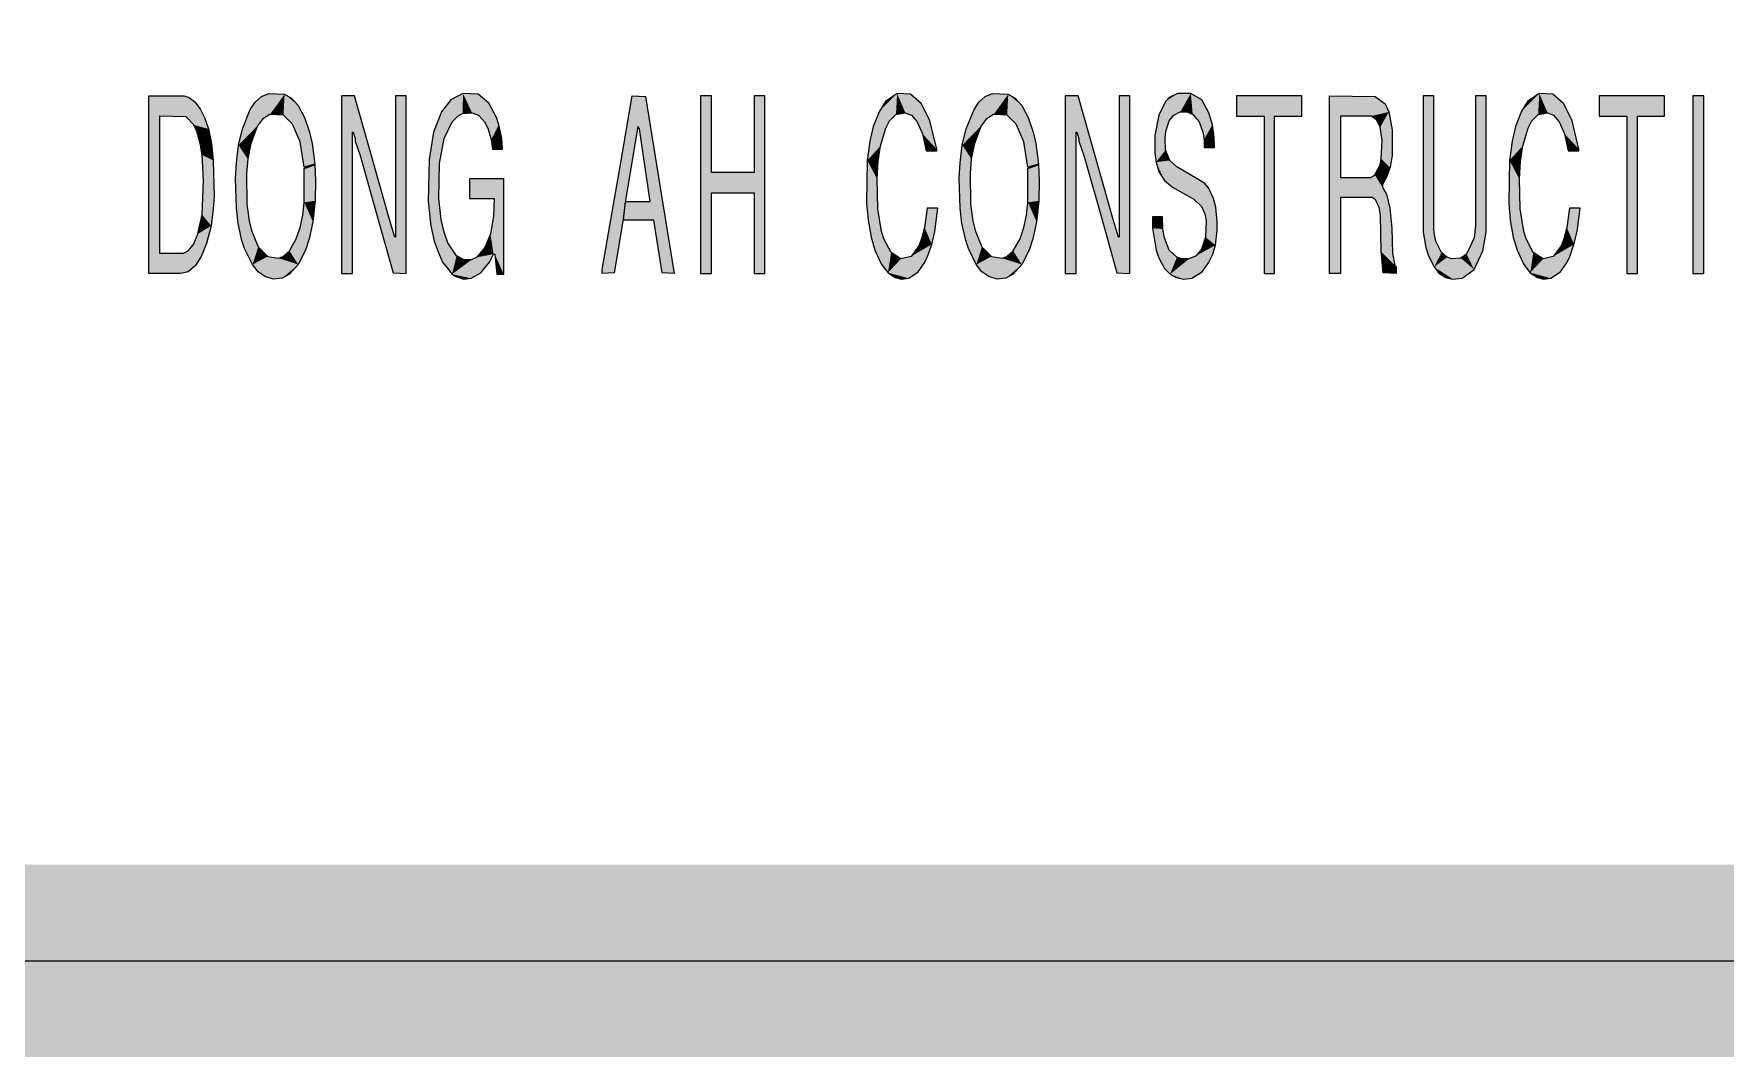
# Model space of a CAD drawing. Extents: x -109 to 1179, y -20 to 602.
# Drawn here: x 281.08 to 316.26, y 16 to 37.28 of the extents above; entities that cross this region are included whole.
import ezdxf

# ---------------------------------------------------------------- set-up
doc = ezdxf.new("R2010")
doc.units = 0
doc.header["$LTSCALE"] = 500
doc.header["$MEASUREMENT"] = 0
doc.layers.get('0').update_dxf_attribs({"linetype": 'CONTINUOUS'})
for name, color, linetype in [('HATCH1', 253, 'CONTINUOUS'), ('T-LINE3', 2, 'CONTINUOUS'), ('T-TEMP1', 1, 'CONTINUOUS')]:
    doc.layers.add(name, color=color, linetype=linetype)

# ---------------------------------------------------------------- blocks, each defined once
blk = doc.blocks.new('AA')
for points in [[(49.7, -593.2), (33.8, -592.2), (29.1, -574.4), (24.3, -564.1), (13.7, -552.8), (-24, -551.6), (-24, -745), (10, -745), (16.3, -741.5), (23.8, -732.5), (30.2, -717.7), (36, -690.4), (38.1, -642.6), (36, -606.2), (33.9, -592.8), (49.9, -594.1), (51.9, -614.2), (53, -665.4), (51.9, -682.4), (48.8, -706.3), (42.4, -731.3), (34.9, -749.5), (27, -762), (16.3, -771.1), (6.2, -773.4), (-38.9, -773.4), (-38.9, -523.2), (11, -523.2), (17.9, -525.5), (26.4, -532.3), (33.9, -542.5), (39.7, -553.9), (45, -569.8), (49.7, -593.2)], [(194.8, -619.3), (179.9, -623.7), (174.2, -588), (163.5, -563), (150.8, -550.5), (131.7, -549.4), (121, -556.2), (114.1, -565.3), (104.6, -590.3), (100.3, -611.9), (98.7, -632.4), (99.2, -675.6), (102.4, -699.5), (105.6, -713.1), (115.2, -735.9), (128.5, -749.5), (143.9, -751.8), (150.3, -749.5), (159.3, -741.5), (168.8, -724.5), (174.2, -708.6), (177.9, -691.5), (180, -673.3), (180, -625.4), (194.9, -620.3), (196, -642.6), (195.4, -671), (192.2, -700.6), (186.9, -724.5), (181.6, -740.4), (171.5, -760.9), (159.3, -774.5), (148.7, -780.2), (136.4, -781.4), (124.7, -777.9), (115.2, -771.1), (107.2, -760.9), (96, -738.1), (92.3, -726.8), (87, -702.9), (84.4, -681.3), (83.3, -639.2), (84.4, -617.6), (87.5, -592.6), (92.9, -569.8), (104, -542.5), (110.9, -532.3), (120, -524.3), (130.1, -519.8), (152.4, -520.9), (161.9, -526.6), (171.5, -536.8), (180.5, -553.9), (187.4, -574.4), (191.2, -590.3), (194.8, -619.3)], [(232.6, -523.2), (232.6, -773.4), (248, -773.4), (248, -574.4), (249.1, -574.4), (251.7, -583.5), (251.7, -586.9), (258.7, -607.4), (282, -689.2), (305.4, -772.3), (323.5, -773.4), (323.5, -523.2), (308.6, -523.2), (308.6, -722.2), (307.5, -722.2), (300.1, -697.2), (275.7, -610.8), (250.7, -523.2), (232.6, -523.2)], [(403.7, -519.8), (386.7, -528.9), (373.4, -545.9), (362.3, -574.4), (355.9, -613), (354.8, -672.2), (358.6, -706.3), (363.3, -727.9), (367.6, -740.4), (375, -757.5), (381.4, -765.4), (388.3, -774.5), (393.6, -777.9), (404.8, -781.4), (415.4, -780.2), (428.7, -772.3), (440.9, -757.5), (446.8, -746.1), (448.4, -746.1), (451.6, -774.5), (461.1, -774.5), (461.1, -640.3), (412.8, -640.3), (412.8, -667.6), (447.8, -667.6), (446.8, -692.6), (442.5, -717.7), (434.5, -737), (423.4, -750.6), (415.9, -754.1), (405.3, -754.1), (394.7, -748.4), (382.5, -730.2), (377.2, -715.4), (372.9, -697.2), (369.7, -667.6), (370.8, -618.7), (377.2, -583.5), (388.3, -559.6), (396.3, -551.6), (403.2, -548.2), (416.5, -547.1), (425.5, -550.5), (434, -559.6), (438.8, -568.7), (443.6, -584.6), (445.2, -598.3), (459.5, -598.3), (458.5, -583.5), (454.2, -564.1), (451, -553.9), (439.9, -533.4), (425, -520.9), (403.7, -519.8)], [(629.9, -698.3), (632.9, -672.2), (667.3, -672.2), (652.4, -569.8), (650.3, -566.4), (632.6, -670.1), (628.8, -699.8), (616.8, -772.3), (599.8, -773.4), (599.8, -767.7), (608.8, -716.5), (625.8, -619.9), (642.3, -523.2), (660.9, -524.3), (681.1, -649.4), (701.3, -773.4), (684.3, -772.3), (672.6, -698.3), (629.9, -698.3)], [(738.5, -523.2), (738.5, -773.4), (753.9, -773.4), (753.9, -659.7), (814, -659.7), (814, -773.4), (828.8, -773.4), (828.8, -523.2), (814, -523.2), (814, -631.2), (753.9, -631.2), (753.9, -523.2), (738.5, -523.2)], [(1015.4, -519.8), (998.9, -531.2), (990.4, -544.8), (981.9, -566.4), (977.1, -586.9), (973.4, -614.2), (972.3, -674.5), (974.4, -698.3), (978.7, -722.2), (984, -740.4), (993.6, -760.9), (1002.6, -772.3), (1012.7, -779.1), (1021.7, -781.4), (1031.8, -780.2), (1045.1, -771.1), (1054.2, -758.6), (1058.4, -749.5), (1064.2, -732.5), (1068.5, -714.3), (1072.7, -681.3), (1057.9, -681.3), (1054.2, -708.6), (1049.9, -724.5), (1046.2, -734.7), (1035, -749.5), (1020.7, -752.9), (1006.9, -743.8), (996.8, -724.5), (993.6, -714.3), (988.3, -682.4), (987.2, -640.3), (988.8, -615.3), (992, -593.7), (999.4, -568.7), (1004.7, -558.5), (1013.8, -549.4), (1027, -547.1), (1035.6, -550.5), (1043.5, -559.6), (1051, -576.6), (1056.3, -600.5), (1071.2, -600.5), (1071.2, -598.3), (1061.6, -558.5), (1049.9, -534.6), (1034.5, -520.9), (1015.4, -519.8)], [(1214.6, -619.3), (1199.6, -623.7), (1193.9, -588), (1183.3, -563), (1170.5, -550.5), (1151.4, -549.4), (1140.8, -556.2), (1133.9, -565.3), (1124.3, -590.3), (1120, -611.9), (1118.4, -632.4), (1119, -675.6), (1122.2, -699.5), (1125.4, -713.1), (1134.9, -735.9), (1148.2, -749.5), (1163.6, -751.8), (1170, -749.5), (1179, -741.5), (1188.6, -724.5), (1193.9, -708.6), (1197.6, -691.5), (1199.8, -673.3), (1199.8, -625.4), (1214.7, -620.3), (1215.7, -642.6), (1215.2, -671), (1212, -700.6), (1206.7, -724.5), (1201.3, -740.4), (1191.2, -760.9), (1179, -774.5), (1168.4, -780.2), (1156.2, -781.4), (1144.5, -777.9), (1134.9, -771.1), (1127, -760.9), (1115.8, -738.1), (1112.1, -726.8), (1106.8, -702.9), (1104.1, -681.3), (1103, -639.2), (1104.1, -617.6), (1107.3, -592.6), (1112.6, -569.8), (1123.8, -542.5), (1130.7, -532.3), (1139.7, -524.3), (1149.8, -519.8), (1172.1, -520.9), (1181.7, -526.6), (1191.2, -536.8), (1200.3, -553.9), (1207.2, -574.4), (1210.9, -590.3), (1214.6, -619.3)], [(1252.4, -523.2), (1252.4, -773.4), (1267.8, -773.4), (1267.8, -574.4), (1268.8, -574.4), (1271.5, -583.5), (1271.5, -586.9), (1278.4, -607.4), (1301.8, -689.2), (1325.2, -772.3), (1343.2, -773.4), (1343.2, -523.2), (1328.3, -523.2), (1328.3, -722.2), (1327.3, -722.2), (1319.8, -697.2), (1295.4, -610.8), (1270.4, -523.2), (1252.4, -523.2)], [(1410.7, -519.8), (1399, -525.5), (1393.7, -531.2), (1384.1, -550.5), (1378.8, -578.9), (1378.8, -603.9), (1380.4, -616.5), (1384.1, -630.1), (1392.1, -642.6), (1403.3, -651.7), (1433.6, -668.8), (1444.2, -679), (1449, -689.2), (1451.1, -699.5), (1450, -722.2), (1444.2, -739.3), (1436.8, -748.4), (1426.7, -752.9), (1417.1, -752.9), (1409.7, -750.6), (1399, -740.4), (1392.1, -723.4), (1390, -710.8), (1389.5, -693.8), (1375.1, -693.8), (1375.1, -709.7), (1380.4, -740.4), (1383.6, -750.6), (1392.1, -766.6), (1400.1, -774.5), (1408.6, -779.1), (1419.2, -781.4), (1430.9, -780.2), (1445.3, -771.1), (1454.3, -758.6), (1460.1, -746.1), (1463.9, -733.6), (1466.5, -713.1), (1466.5, -700.6), (1464.4, -680.1), (1461.2, -667.6), (1454.3, -652.8), (1448.4, -646), (1409.7, -623.3), (1399.6, -614.2), (1393.7, -599.4), (1393.2, -583.5), (1394.2, -573.2), (1399, -558.5), (1405.4, -550.5), (1414.4, -545.9), (1424, -545.9), (1432, -549.4), (1441, -559.6), (1446.3, -574.4), (1447.9, -584.6), (1447.9, -596), (1462.8, -596), (1462.3, -581.2), (1459.6, -564.1), (1454.8, -547.1), (1444.7, -528.9), (1429.3, -519.8), (1410.7, -519.8)], [(1493.6, -523.2), (1493.6, -551.6), (1532.4, -551.6), (1532.4, -773.4), (1547.3, -773.4), (1547.3, -551.6), (1585.5, -551.6), (1585.5, -523.2), (1493.6, -523.2)], [(1710, -624.1), (1696.1, -619.7), (1697.7, -611.9), (1698.7, -585.7), (1696.1, -567.5), (1691.3, -557.3), (1683.9, -551.6), (1640.3, -551.6), (1640.3, -638.1), (1682.8, -638.1), (1688.6, -634.6), (1695.9, -620.2), (1709.8, -624.7), (1705.6, -636.9), (1699.3, -648.3), (1699.3, -651.7), (1705.1, -661.9), (1709.9, -681.3), (1712.5, -709.7), (1713.6, -745), (1716.8, -762), (1718.4, -764.3), (1718.4, -773.4), (1700.3, -772.3), (1697.7, -742.7), (1696.6, -691.5), (1694.5, -680.1), (1689.7, -669.9), (1684.9, -666.5), (1640.3, -666.5), (1640.3, -773.4), (1624.9, -773.4), (1624.9, -523.2), (1689.2, -524.3), (1703, -534.6), (1708.3, -545.9), (1713.1, -571), (1713.1, -607.4), (1710, -624.1)], [(1756.7, -523.2), (1756.7, -715.4), (1760.4, -737), (1764.1, -748.4), (1772.1, -764.3), (1778.4, -772.3), (1788.5, -779.1), (1798.6, -781.4), (1811.4, -780.2), (1828.4, -767.7), (1840.6, -741.5), (1845.4, -715.4), (1845.4, -523.2), (1830.5, -523.2), (1830.5, -706.3), (1828.4, -723.4), (1817.8, -746.1), (1809.8, -751.8), (1797, -752.9), (1790.1, -750.6), (1782.7, -743.8), (1774.7, -727.9), (1772.6, -718.8), (1771.5, -710.8), (1771.5, -523.2), (1756.7, -523.2)], [(1920.3, -519.8), (1903.8, -531.2), (1895.3, -544.8), (1886.8, -566.4), (1882.1, -586.9), (1878.3, -614.2), (1877.3, -674.5), (1879.4, -698.3), (1883.7, -722.2), (1889, -740.4), (1898.5, -760.9), (1907.6, -772.3), (1917.7, -779.1), (1926.7, -781.4), (1936.8, -780.2), (1950.1, -771.1), (1959.1, -758.6), (1963.4, -749.5), (1969.2, -732.5), (1973.5, -714.3), (1977.7, -681.3), (1962.8, -681.3), (1959.1, -708.6), (1954.9, -724.5), (1951.1, -734.7), (1940, -749.5), (1925.6, -752.9), (1911.8, -743.8), (1901.7, -724.5), (1898.5, -714.3), (1893.2, -682.4), (1892.2, -640.3), (1893.8, -615.3), (1896.9, -593.7), (1904.4, -568.7), (1909.7, -558.5), (1918.7, -549.4), (1932, -547.1), (1940.5, -550.5), (1948.5, -559.6), (1955.9, -576.6), (1961.2, -600.5), (1976.1, -600.5), (1976.1, -598.3), (1966.6, -558.5), (1954.9, -534.6), (1939.5, -520.9), (1920.3, -519.8)], [(2004.8, -523.2), (2004.8, -551.6), (2043.6, -551.6), (2043.6, -773.4), (2058.5, -773.4), (2058.5, -551.6), (2096.7, -551.6), (2096.7, -523.2), (2004.8, -523.2)], [(2136.6, -523.2), (2136.6, -773.4), (2152, -773.4), (2152, -523.2), (2136.6, -523.2)]]:
    blk.add_lwpolyline(points)
for points in [[(-38.9, -523.2), (45, -569.8), (13.7, -552.8)], [(-24, -745), (-38.9, -523.2), (-24, -551.6)], [(-38.9, -773.4), (-38.9, -523.2), (-24, -745)], [(39.7, -553.9), (45, -569.8), (-38.9, -523.2)], [(-24, -551.6), (-38.9, -523.2), (13.7, -552.8)], [(33.9, -542.5), (39.7, -553.9), (-38.9, -523.2)], [(26.4, -532.3), (33.9, -542.5), (-38.9, -523.2)], [(17.9, -525.5), (26.4, -532.3), (-38.9, -523.2)], [(11, -523.2), (17.9, -525.5), (-38.9, -523.2)], [(130.1, -519.8), (152.4, -520.9), (87.5, -592.6)], [(120, -524.3), (130.1, -519.8), (87.5, -592.6)], [(87.5, -592.6), (152.4, -520.9), (121, -556.2)], [(121, -556.2), (152.4, -520.9), (131.7, -549.4)], [(131.7, -549.4), (152.4, -520.9), (150.8, -550.5)], [(150.8, -550.5), (152.4, -520.9), (163.5, -563)], [(152.4, -520.9), (194.8, -619.3), (163.5, -563)], [(191.2, -590.3), (194.8, -619.3), (152.4, -520.9)], [(187.4, -574.4), (191.2, -590.3), (152.4, -520.9)], [(180.5, -553.9), (187.4, -574.4), (152.4, -520.9)], [(171.5, -536.8), (180.5, -553.9), (152.4, -520.9)], [(161.9, -526.6), (171.5, -536.8), (152.4, -520.9)], [(300.1, -697.2), (232.6, -523.2), (249.1, -574.4)], [(250.7, -523.2), (232.6, -523.2), (300.1, -697.2)], [(248, -574.4), (249.1, -574.4), (232.6, -523.2)], [(248, -773.4), (248, -574.4), (232.6, -523.2)], [(232.6, -773.4), (248, -773.4), (232.6, -523.2)], [(232.6, -523.2), (232.6, -773.4), (232.6, -523.2)], [(275.7, -610.8), (250.7, -523.2), (300.1, -697.2)], [(308.6, -523.2), (308.6, -722.2), (323.5, -773.4)], [(323.5, -523.2), (308.6, -523.2), (323.5, -773.4)], [(355.9, -613), (388.3, -559.6), (403.7, -519.8)], [(362.3, -574.4), (355.9, -613), (403.7, -519.8)], [(373.4, -545.9), (362.3, -574.4), (403.7, -519.8)], [(386.7, -528.9), (373.4, -545.9), (403.7, -519.8)], [(388.3, -559.6), (396.3, -551.6), (403.7, -519.8)], [(396.3, -551.6), (403.2, -548.2), (403.7, -519.8)], [(403.2, -548.2), (416.5, -547.1), (403.7, -519.8)], [(425.5, -550.5), (425, -520.9), (403.7, -519.8)], [(416.5, -547.1), (425.5, -550.5), (403.7, -519.8)], [(438.8, -568.7), (425, -520.9), (434, -559.6)], [(443.6, -584.6), (425, -520.9), (438.8, -568.7)], [(439.9, -533.4), (425, -520.9), (443.6, -584.6)], [(434, -559.6), (425, -520.9), (425.5, -550.5)], [(625.8, -619.9), (642.3, -523.2), (632.6, -670.1)], [(632.6, -670.1), (642.3, -523.2), (650.3, -566.4)], [(642.3, -523.2), (701.3, -773.4), (652.4, -569.8)], [(650.3, -566.4), (642.3, -523.2), (652.4, -569.8)], [(681.1, -649.4), (701.3, -773.4), (642.3, -523.2)], [(660.9, -524.3), (681.1, -649.4), (642.3, -523.2)], [(753.9, -631.2), (738.5, -523.2), (753.9, -659.7)], [(753.9, -523.2), (738.5, -523.2), (753.9, -631.2)], [(753.9, -773.4), (753.9, -659.7), (738.5, -523.2)], [(738.5, -773.4), (753.9, -773.4), (738.5, -523.2)], [(738.5, -523.2), (738.5, -773.4), (738.5, -523.2)], [(828.8, -523.2), (814, -631.2), (814, -659.7)], [(814, -523.2), (814, -631.2), (828.8, -523.2)], [(828.8, -773.4), (828.8, -523.2), (814, -659.7)], [(973.4, -614.2), (1004.7, -558.5), (1015.4, -519.8)], [(977.1, -586.9), (973.4, -614.2), (1015.4, -519.8)], [(981.9, -566.4), (977.1, -586.9), (1015.4, -519.8)], [(990.4, -544.8), (981.9, -566.4), (1015.4, -519.8)], [(998.9, -531.2), (990.4, -544.8), (1015.4, -519.8)], [(1015.4, -519.8), (998.9, -531.2), (1015.4, -519.8)], [(1004.7, -558.5), (1013.8, -549.4), (1015.4, -519.8)], [(1013.8, -549.4), (1027, -547.1), (1015.4, -519.8)], [(1027, -547.1), (1035.6, -550.5), (1015.4, -519.8)], [(1043.5, -559.6), (1015.4, -519.8), (1035.6, -550.5)], [(1034.5, -520.9), (1015.4, -519.8), (1043.5, -559.6)], [(1051, -576.6), (1034.5, -520.9), (1043.5, -559.6)], [(1049.9, -534.6), (1034.5, -520.9), (1051, -576.6)], [(1149.8, -519.8), (1172.1, -520.9), (1107.3, -592.6)], [(1139.7, -524.3), (1149.8, -519.8), (1107.3, -592.6)], [(1107.3, -592.6), (1172.1, -520.9), (1140.8, -556.2)], [(1140.8, -556.2), (1172.1, -520.9), (1151.4, -549.4)], [(1151.4, -549.4), (1172.1, -520.9), (1170.5, -550.5)], [(1170.5, -550.5), (1172.1, -520.9), (1183.3, -563)], [(1172.1, -520.9), (1214.6, -619.3), (1183.3, -563)], [(1210.9, -590.3), (1214.6, -619.3), (1172.1, -520.9)], [(1207.2, -574.4), (1210.9, -590.3), (1172.1, -520.9)], [(1200.3, -553.9), (1207.2, -574.4), (1172.1, -520.9)], [(1191.2, -536.8), (1200.3, -553.9), (1172.1, -520.9)], [(1181.7, -526.6), (1191.2, -536.8), (1172.1, -520.9)], [(1319.8, -697.2), (1252.4, -523.2), (1268.8, -574.4)], [(1270.4, -523.2), (1252.4, -523.2), (1319.8, -697.2)], [(1267.8, -574.4), (1268.8, -574.4), (1252.4, -523.2)], [(1267.8, -773.4), (1267.8, -574.4), (1252.4, -523.2)], [(1252.4, -773.4), (1267.8, -773.4), (1252.4, -523.2)], [(1252.4, -523.2), (1252.4, -773.4), (1252.4, -523.2)], [(1295.4, -610.8), (1270.4, -523.2), (1319.8, -697.2)], [(1328.3, -523.2), (1328.3, -722.2), (1343.2, -773.4)], [(1343.2, -523.2), (1328.3, -523.2), (1343.2, -773.4)], [(1378.8, -603.9), (1380.4, -616.5), (1410.7, -519.8)], [(1378.8, -578.9), (1378.8, -603.9), (1410.7, -519.8)], [(1384.1, -550.5), (1378.8, -578.9), (1410.7, -519.8)], [(1380.4, -616.5), (1394.2, -573.2), (1410.7, -519.8)], [(1393.7, -531.2), (1384.1, -550.5), (1410.7, -519.8)], [(1399, -525.5), (1393.7, -531.2), (1410.7, -519.8)], [(1394.2, -573.2), (1399, -558.5), (1410.7, -519.8)], [(1399, -558.5), (1429.3, -519.8), (1410.7, -519.8)], [(1405.4, -550.5), (1429.3, -519.8), (1399, -558.5)], [(1414.4, -545.9), (1429.3, -519.8), (1405.4, -550.5)], [(1429.3, -519.8), (1410.7, -519.8), (1410.7, -519.8)], [(1424, -545.9), (1429.3, -519.8), (1414.4, -545.9)], [(1432, -549.4), (1429.3, -519.8), (1424, -545.9)], [(1446.3, -574.4), (1429.3, -519.8), (1441, -559.6)], [(1444.7, -528.9), (1429.3, -519.8), (1446.3, -574.4)], [(1441, -559.6), (1429.3, -519.8), (1432, -549.4)], [(1585.5, -523.2), (1493.6, -523.2), (1532.4, -551.6)], [(1493.6, -551.6), (1532.4, -551.6), (1493.6, -523.2)], [(1493.6, -523.2), (1493.6, -551.6), (1493.6, -523.2)], [(1585.5, -551.6), (1585.5, -523.2), (1532.4, -551.6)], [(1640.3, -638.1), (1624.9, -523.2), (1640.3, -551.6)], [(1640.3, -666.5), (1624.9, -523.2), (1640.3, -638.1)], [(1624.9, -773.4), (1624.9, -523.2), (1640.3, -666.5)], [(1624.9, -523.2), (1708.3, -545.9), (1640.3, -551.6)], [(1703, -534.6), (1708.3, -545.9), (1624.9, -523.2)], [(1689.2, -524.3), (1703, -534.6), (1624.9, -523.2)], [(1771.5, -710.8), (1771.5, -523.2), (1756.7, -523.2)], [(1772.1, -764.3), (1771.5, -710.8), (1756.7, -523.2)], [(1764.1, -748.4), (1772.1, -764.3), (1756.7, -523.2)], [(1760.4, -737), (1764.1, -748.4), (1756.7, -523.2)], [(1756.7, -715.4), (1760.4, -737), (1756.7, -523.2)], [(1845.4, -523.2), (1830.5, -706.3), (1828.4, -767.7)], [(1845.4, -715.4), (1845.4, -523.2), (1828.4, -767.7)], [(1830.5, -523.2), (1830.5, -706.3), (1845.4, -523.2)], [(1878.3, -614.2), (1909.7, -558.5), (1920.3, -519.8)], [(1882.1, -586.9), (1878.3, -614.2), (1920.3, -519.8)], [(1886.8, -566.4), (1882.1, -586.9), (1920.3, -519.8)], [(1895.3, -544.8), (1886.8, -566.4), (1920.3, -519.8)], [(1903.8, -531.2), (1895.3, -544.8), (1920.3, -519.8)], [(1920.3, -519.8), (1903.8, -531.2), (1920.3, -519.8)], [(1909.7, -558.5), (1918.7, -549.4), (1920.3, -519.8)], [(1918.7, -549.4), (1932, -547.1), (1920.3, -519.8)], [(1932, -547.1), (1940.5, -550.5), (1920.3, -519.8)], [(1948.5, -559.6), (1920.3, -519.8), (1940.5, -550.5)], [(1939.5, -520.9), (1920.3, -519.8), (1948.5, -559.6)], [(1955.9, -576.6), (1939.5, -520.9), (1948.5, -559.6)], [(1954.9, -534.6), (1939.5, -520.9), (1955.9, -576.6)], [(2096.7, -523.2), (2004.8, -523.2), (2043.6, -551.6)], [(2004.8, -551.6), (2043.6, -551.6), (2004.8, -523.2)], [(2004.8, -523.2), (2004.8, -551.6), (2004.8, -523.2)], [(2096.7, -551.6), (2096.7, -523.2), (2043.6, -551.6)], [(2152, -773.4), (2152, -523.2), (2136.6, -523.2)], [(2136.6, -773.4), (2152, -773.4), (2136.6, -523.2)], [(2136.6, -523.2), (2136.6, -773.4), (2136.6, -523.2)], [(110.9, -532.3), (120, -524.3), (87.5, -592.6)], [(104, -542.5), (110.9, -532.3), (87.5, -592.6)], [(92.9, -569.8), (104, -542.5), (87.5, -592.6)], [(451, -553.9), (439.9, -533.4), (443.6, -584.6)], [(1061.6, -558.5), (1049.9, -534.6), (1051, -576.6)], [(1130.7, -532.3), (1139.7, -524.3), (1107.3, -592.6)], [(1123.8, -542.5), (1130.7, -532.3), (1107.3, -592.6)], [(1112.6, -569.8), (1123.8, -542.5), (1107.3, -592.6)], [(1447.9, -584.6), (1444.7, -528.9), (1446.3, -574.4)], [(1454.8, -547.1), (1444.7, -528.9), (1447.9, -584.6)], [(1459.6, -564.1), (1454.8, -547.1), (1447.9, -584.6)], [(1640.3, -551.6), (1708.3, -545.9), (1683.9, -551.6)], [(1683.9, -551.6), (1708.3, -545.9), (1691.3, -557.3)], [(1691.3, -557.3), (1708.3, -545.9), (1696.1, -567.5)], [(1708.3, -545.9), (1710, -624.1), (1696.1, -567.5)], [(1713.1, -607.4), (1710, -624.1), (1708.3, -545.9)], [(1713.1, -571), (1713.1, -607.4), (1708.3, -545.9)], [(1966.6, -558.5), (1954.9, -534.6), (1955.9, -576.6)], [(13.7, -552.8), (45, -569.8), (24.3, -564.1)], [(45, -569.8), (49.7, -593.2), (24.3, -564.1)], [(29.1, -574.4), (24.3, -564.1), (49.7, -593.2)], [(114.1, -565.3), (87.5, -592.6), (121, -556.2)], [(104.6, -590.3), (87.5, -592.6), (114.1, -565.3)], [(194.8, -619.3), (163.5, -563), (194.8, -619.3)], [(174.2, -588), (163.5, -563), (194.8, -619.3)], [(377.2, -583.5), (388.3, -559.6), (355.9, -613)], [(454.2, -564.1), (451, -553.9), (443.6, -584.6)], [(458.5, -583.5), (454.2, -564.1), (443.6, -584.6)], [(652.4, -569.8), (672.6, -698.3), (667.3, -672.2)], [(701.3, -773.4), (672.6, -698.3), (652.4, -569.8)], [(999.4, -568.7), (1004.7, -558.5), (973.4, -614.2)], [(992, -593.7), (999.4, -568.7), (973.4, -614.2)], [(1071.2, -598.3), (1061.6, -558.5), (1051, -576.6)], [(1133.9, -565.3), (1107.3, -592.6), (1140.8, -556.2)], [(1124.3, -590.3), (1107.3, -592.6), (1133.9, -565.3)], [(1214.6, -619.3), (1183.3, -563), (1214.6, -619.3)], [(1193.9, -588), (1183.3, -563), (1214.6, -619.3)], [(1462.3, -581.2), (1459.6, -564.1), (1447.9, -584.6)], [(1547.3, -773.4), (1547.3, -551.6), (1532.4, -551.6)], [(1532.4, -773.4), (1547.3, -773.4), (1532.4, -551.6)], [(1547.3, -551.6), (1585.5, -551.6), (1532.4, -551.6)], [(1698.7, -585.7), (1696.1, -567.5), (1710, -624.1)], [(1904.4, -568.7), (1909.7, -558.5), (1878.3, -614.2)], [(1896.9, -593.7), (1904.4, -568.7), (1878.3, -614.2)], [(1976.1, -598.3), (1966.6, -558.5), (1955.9, -576.6)], [(2058.5, -773.4), (2058.5, -551.6), (2043.6, -551.6)], [(2043.6, -773.4), (2058.5, -773.4), (2043.6, -551.6)], [(2058.5, -551.6), (2096.7, -551.6), (2043.6, -551.6)], [(33.8, -592.2), (29.1, -574.4), (49.7, -593.2)], [(49.7, -593.2), (33.8, -592.2), (49.7, -593.2)], [(49.7, -593.2), (33.8, -592.2), (49.8, -593.7), (33.9, -592.6)], [(49.8, -593.7), (33.9, -592.6), (49.9, -594.1), (33.9, -592.8)], [(33.9, -592.8), (49.9, -594.1), (36, -606.2)], [(49.9, -594.1), (51.9, -614.2), (36, -606.2)], [(84.4, -617.6), (87.5, -592.6), (107.2, -760.9)], [(100.3, -611.9), (87.5, -592.6), (104.6, -590.3)], [(102.4, -699.5), (87.5, -592.6), (99.2, -675.6)], [(107.2, -760.9), (87.5, -592.6), (102.4, -699.5)], [(98.7, -632.4), (87.5, -592.6), (100.3, -611.9)], [(99.2, -675.6), (87.5, -592.6), (98.7, -632.4)], [(179.9, -623.7), (174.2, -588), (194.8, -619.3)], [(251.7, -583.5), (300.1, -697.2), (249.1, -574.4)], [(258.7, -607.4), (300.1, -697.2), (251.7, -583.5)], [(251.7, -586.9), (258.7, -607.4), (251.7, -583.5)], [(370.8, -618.7), (377.2, -583.5), (355.9, -613)], [(459.5, -598.3), (458.5, -583.5), (443.6, -584.6)], [(445.2, -598.3), (459.5, -598.3), (443.6, -584.6)], [(988.8, -615.3), (992, -593.7), (973.4, -614.2)], [(1071.2, -600.5), (1071.2, -598.3), (1051, -576.6)], [(1056.3, -600.5), (1071.2, -600.5), (1051, -576.6)], [(1104.1, -617.6), (1107.3, -592.6), (1127, -760.9)], [(1120, -611.9), (1107.3, -592.6), (1124.3, -590.3)], [(1122.2, -699.5), (1107.3, -592.6), (1119, -675.6)], [(1127, -760.9), (1107.3, -592.6), (1122.2, -699.5)], [(1118.4, -632.4), (1107.3, -592.6), (1120, -611.9)], [(1119, -675.6), (1107.3, -592.6), (1118.4, -632.4)], [(1199.6, -623.7), (1193.9, -588), (1214.6, -619.3)], [(1271.5, -583.5), (1319.8, -697.2), (1268.8, -574.4)], [(1278.4, -607.4), (1319.8, -697.2), (1271.5, -583.5)], [(1271.5, -586.9), (1278.4, -607.4), (1271.5, -583.5)], [(1393.2, -583.5), (1394.2, -573.2), (1380.4, -616.5)], [(1393.7, -599.4), (1393.2, -583.5), (1380.4, -616.5)], [(1462.8, -596), (1462.3, -581.2), (1447.9, -584.6)], [(1447.9, -596), (1462.8, -596), (1447.9, -584.6)], [(1697.7, -611.9), (1698.7, -585.7), (1710, -624.1)], [(1893.8, -615.3), (1896.9, -593.7), (1878.3, -614.2)], [(1976.1, -600.5), (1976.1, -598.3), (1955.9, -576.6)], [(1961.2, -600.5), (1976.1, -600.5), (1955.9, -576.6)], [(36, -606.2), (48.8, -706.3), (38.1, -642.6)], [(51.9, -682.4), (48.8, -706.3), (36, -606.2)], [(53, -665.4), (51.9, -682.4), (36, -606.2)], [(51.9, -614.2), (53, -665.4), (36, -606.2)], [(83.3, -639.2), (84.4, -617.6), (107.2, -760.9)], [(194.8, -619.3), (179.9, -623.7), (194.9, -619.9), (180, -624.4)], [(307.5, -722.2), (300.1, -697.2), (258.7, -607.4)], [(323.5, -773.4), (307.5, -722.2), (258.7, -607.4)], [(282, -689.2), (323.5, -773.4), (258.7, -607.4)], [(354.8, -672.2), (358.6, -706.3), (355.9, -613)], [(372.9, -697.2), (369.7, -667.6), (355.9, -613)], [(388.3, -774.5), (372.9, -697.2), (355.9, -613)], [(381.4, -765.4), (388.3, -774.5), (355.9, -613)], [(375, -757.5), (381.4, -765.4), (355.9, -613)], [(367.6, -740.4), (375, -757.5), (355.9, -613)], [(363.3, -727.9), (367.6, -740.4), (355.9, -613)], [(358.6, -706.3), (363.3, -727.9), (355.9, -613)], [(369.7, -667.6), (370.8, -618.7), (355.9, -613)], [(972.3, -674.5), (974.4, -698.3), (973.4, -614.2)], [(1002.6, -772.3), (988.3, -682.4), (973.4, -614.2)], [(993.6, -760.9), (1002.6, -772.3), (973.4, -614.2)], [(984, -740.4), (993.6, -760.9), (973.4, -614.2)], [(978.7, -722.2), (984, -740.4), (973.4, -614.2)], [(974.4, -698.3), (978.7, -722.2), (973.4, -614.2)], [(987.2, -640.3), (988.8, -615.3), (973.4, -614.2)], [(988.3, -682.4), (987.2, -640.3), (973.4, -614.2)], [(1103, -639.2), (1104.1, -617.6), (1127, -760.9)], [(1214.6, -619.3), (1199.6, -623.7), (1214.6, -619.9), (1199.8, -624.4)], [(1343.2, -773.4), (1327.3, -722.2), (1278.4, -607.4)], [(1301.8, -689.2), (1343.2, -773.4), (1278.4, -607.4)], [(1327.3, -722.2), (1319.8, -697.2), (1278.4, -607.4)], [(1399.6, -614.2), (1393.7, -599.4), (1380.4, -616.5)], [(1444.2, -679), (1399.6, -614.2), (1380.4, -616.5)], [(1433.6, -668.8), (1444.2, -679), (1380.4, -616.5)], [(1403.3, -651.7), (1433.6, -668.8), (1380.4, -616.5)], [(1392.1, -642.6), (1403.3, -651.7), (1380.4, -616.5)], [(1384.1, -630.1), (1392.1, -642.6), (1380.4, -616.5)], [(1409.7, -623.3), (1399.6, -614.2), (1444.2, -679)], [(1696.1, -619.7), (1697.7, -611.9), (1710, -624.1)], [(1877.3, -674.5), (1879.4, -698.3), (1878.3, -614.2)], [(1907.6, -772.3), (1893.2, -682.4), (1878.3, -614.2)], [(1898.5, -760.9), (1907.6, -772.3), (1878.3, -614.2)], [(1889, -740.4), (1898.5, -760.9), (1878.3, -614.2)], [(1883.7, -722.2), (1889, -740.4), (1878.3, -614.2)], [(1879.4, -698.3), (1883.7, -722.2), (1878.3, -614.2)], [(1892.2, -640.3), (1893.8, -615.3), (1878.3, -614.2)], [(1893.2, -682.4), (1892.2, -640.3), (1878.3, -614.2)], [(38.1, -642.6), (48.8, -706.3), (36, -690.4)], [(84.4, -681.3), (83.3, -639.2), (107.2, -760.9)], [(194.9, -619.9), (180, -624.4), (194.9, -620.3), (180, -625.4)], [(194.9, -620.3), (196, -642.6), (180, -673.3)], [(180, -625.4), (194.9, -620.3), (180, -673.3)], [(196, -642.6), (195.4, -671), (180, -673.3)], [(412.8, -667.6), (447.8, -667.6), (461.1, -640.3)], [(412.8, -640.3), (412.8, -667.6), (461.1, -640.3)], [(461.1, -640.3), (442.5, -717.7), (446.8, -746.1)], [(446.8, -692.6), (442.5, -717.7), (461.1, -640.3)], [(448.4, -746.1), (461.1, -640.3), (446.8, -746.1)], [(447.8, -667.6), (446.8, -692.6), (461.1, -640.3)], [(461.1, -774.5), (461.1, -640.3), (448.4, -746.1)], [(608.8, -716.5), (625.8, -619.9), (632.6, -670.1)], [(814, -659.7), (753.9, -631.2), (753.9, -659.7)], [(814, -631.2), (753.9, -631.2), (814, -659.7)], [(1104.1, -681.3), (1103, -639.2), (1127, -760.9)], [(1214.6, -619.9), (1199.8, -624.4), (1214.7, -620.3), (1199.8, -625.4)], [(1214.7, -620.3), (1215.7, -642.6), (1199.8, -673.3)], [(1199.8, -625.4), (1214.7, -620.3), (1199.8, -673.3)], [(1215.7, -642.6), (1215.2, -671), (1199.8, -673.3)], [(1448.4, -646), (1409.7, -623.3), (1444.2, -679)], [(1688.6, -634.6), (1640.3, -666.5), (1682.8, -638.1)], [(1684.9, -666.5), (1640.3, -666.5), (1688.6, -634.6)], [(1682.8, -638.1), (1640.3, -666.5), (1640.3, -638.1)], [(1689.7, -669.9), (1684.9, -666.5), (1688.6, -634.6)], [(1695.9, -620.2), (1709.8, -624.7), (1688.6, -634.6)], [(1709.8, -624.7), (1705.6, -636.9), (1688.6, -634.6)], [(1716.8, -762), (1694.5, -680.1), (1688.6, -634.6)], [(1713.6, -745), (1716.8, -762), (1688.6, -634.6)], [(1712.5, -709.7), (1713.6, -745), (1688.6, -634.6)], [(1709.9, -681.3), (1712.5, -709.7), (1688.6, -634.6)], [(1694.5, -680.1), (1689.7, -669.9), (1688.6, -634.6)], [(1705.1, -661.9), (1709.9, -681.3), (1688.6, -634.6)], [(1699.3, -651.7), (1705.1, -661.9), (1688.6, -634.6)], [(1699.3, -648.3), (1699.3, -651.7), (1688.6, -634.6)], [(1705.6, -636.9), (1699.3, -648.3), (1688.6, -634.6)], [(1709.9, -624.4), (1696.1, -619.9), (1709.8, -624.7), (1695.9, -620.2)], [(1710, -624.1), (1696.1, -619.7), (1710, -624.1)], [(1710, -624.1), (1696.1, -619.7), (1709.9, -624.4), (1696.1, -619.9)], [(814, -773.4), (828.8, -773.4), (814, -659.7)], [(1449, -689.2), (1448.4, -646), (1444.2, -679)], [(1451.1, -699.5), (1448.4, -646), (1449, -689.2)], [(1463.9, -733.6), (1448.4, -646), (1451.1, -699.5)], [(1454.3, -652.8), (1448.4, -646), (1463.9, -733.6)], [(1461.2, -667.6), (1454.3, -652.8), (1463.9, -733.6)], [(1640.3, -773.4), (1624.9, -773.4), (1640.3, -666.5)], [(36, -690.4), (48.8, -706.3), (30.2, -717.7)], [(87, -702.9), (84.4, -681.3), (107.2, -760.9)], [(180, -673.3), (171.5, -760.9), (177.9, -691.5)], [(181.6, -740.4), (171.5, -760.9), (180, -673.3)], [(195.4, -671), (192.2, -700.6), (180, -673.3)], [(186.9, -724.5), (181.6, -740.4), (180, -673.3)], [(192.2, -700.6), (186.9, -724.5), (180, -673.3)], [(305.4, -772.3), (323.5, -773.4), (282, -689.2)], [(599.8, -767.7), (608.8, -716.5), (632.6, -670.1)], [(599.8, -773.4), (599.8, -767.7), (632.6, -670.1)], [(616.8, -772.3), (599.8, -773.4), (632.6, -670.1)], [(628.8, -699.8), (616.8, -772.3), (632.6, -670.1)], [(629, -698.3), (632.2, -672.2), (628.8, -699.8), (632.6, -670.1)], [(629.9, -698.3), (632.9, -672.2), (629, -698.3), (632.2, -672.2)], [(672.6, -698.3), (629.9, -698.3), (667.3, -672.2)], [(632.9, -672.2), (667.3, -672.2), (629.9, -698.3)], [(629.9, -698.3), (632.9, -672.2), (629.9, -698.3)], [(993.6, -714.3), (988.3, -682.4), (1002.6, -772.3)], [(1057.9, -681.3), (1054.2, -708.6), (1064.2, -732.5)], [(1072.7, -681.3), (1057.9, -681.3), (1064.2, -732.5)], [(1068.5, -714.3), (1072.7, -681.3), (1064.2, -732.5)], [(1106.8, -702.9), (1104.1, -681.3), (1127, -760.9)], [(1199.8, -673.3), (1191.2, -760.9), (1197.6, -691.5)], [(1201.3, -740.4), (1191.2, -760.9), (1199.8, -673.3)], [(1215.2, -671), (1212, -700.6), (1199.8, -673.3)], [(1206.7, -724.5), (1201.3, -740.4), (1199.8, -673.3)], [(1212, -700.6), (1206.7, -724.5), (1199.8, -673.3)], [(1325.2, -772.3), (1343.2, -773.4), (1301.8, -689.2)], [(1464.4, -680.1), (1461.2, -667.6), (1463.9, -733.6)], [(1466.5, -700.6), (1464.4, -680.1), (1463.9, -733.6)], [(1696.6, -691.5), (1694.5, -680.1), (1716.8, -762)], [(1898.5, -714.3), (1893.2, -682.4), (1907.6, -772.3)], [(1962.8, -681.3), (1959.1, -708.6), (1969.2, -732.5)], [(1977.7, -681.3), (1962.8, -681.3), (1969.2, -732.5)], [(1973.5, -714.3), (1977.7, -681.3), (1969.2, -732.5)], [(48.8, -706.3), (6.2, -773.4), (30.2, -717.7)], [(16.3, -771.1), (6.2, -773.4), (48.8, -706.3)], [(27, -762), (16.3, -771.1), (48.8, -706.3)], [(34.9, -749.5), (27, -762), (48.8, -706.3)], [(42.4, -731.3), (34.9, -749.5), (48.8, -706.3)], [(92.3, -726.8), (87, -702.9), (107.2, -760.9)], [(105.6, -713.1), (107.2, -760.9), (102.4, -699.5)], [(115.2, -735.9), (107.2, -760.9), (105.6, -713.1)], [(174.2, -708.6), (171.5, -760.9), (168.8, -724.5)], [(177.9, -691.5), (171.5, -760.9), (174.2, -708.6)], [(377.2, -715.4), (372.9, -697.2), (388.3, -774.5)], [(684.3, -772.3), (672.6, -698.3), (701.3, -773.4)], [(996.8, -724.5), (993.6, -714.3), (1002.6, -772.3)], [(1054.2, -708.6), (1049.9, -724.5), (1064.2, -732.5)], [(1112.1, -726.8), (1106.8, -702.9), (1127, -760.9)], [(1125.4, -713.1), (1127, -760.9), (1122.2, -699.5)], [(1134.9, -735.9), (1127, -760.9), (1125.4, -713.1)], [(1193.9, -708.6), (1191.2, -760.9), (1188.6, -724.5)], [(1197.6, -691.5), (1191.2, -760.9), (1193.9, -708.6)], [(1375.1, -693.8), (1375.1, -709.7), (1390, -710.8)], [(1389.5, -693.8), (1375.1, -693.8), (1390, -710.8)], [(1375.1, -709.7), (1380.4, -740.4), (1390, -710.8)], [(1380.4, -740.4), (1383.6, -750.6), (1390, -710.8)], [(1383.6, -750.6), (1392.1, -766.6), (1390, -710.8)], [(1390, -710.8), (1400.1, -774.5), (1392.1, -723.4)], [(1392.1, -766.6), (1400.1, -774.5), (1390, -710.8)], [(1450, -722.2), (1463.9, -733.6), (1451.1, -699.5)], [(1466.5, -713.1), (1466.5, -700.6), (1463.9, -733.6)], [(1697.7, -742.7), (1696.6, -691.5), (1716.8, -762)], [(1772.6, -718.8), (1771.5, -710.8), (1772.1, -764.3)], [(1830.5, -706.3), (1828.4, -723.4), (1828.4, -767.7)], [(1901.7, -724.5), (1898.5, -714.3), (1907.6, -772.3)], [(1959.1, -708.6), (1954.9, -724.5), (1969.2, -732.5)], [(30.2, -717.7), (6.2, -773.4), (23.8, -732.5)], [(23.8, -732.5), (6.2, -773.4), (16.3, -741.5)], [(96, -738.1), (92.3, -726.8), (107.2, -760.9)], [(128.5, -749.5), (107.2, -760.9), (115.2, -735.9)], [(168.8, -724.5), (171.5, -760.9), (159.3, -741.5)], [(308.6, -722.2), (307.5, -722.2), (323.5, -773.4)], [(382.5, -730.2), (377.2, -715.4), (388.3, -774.5)], [(394.7, -748.4), (382.5, -730.2), (388.3, -774.5)], [(434.5, -737), (423.4, -750.6), (446.8, -746.1)], [(442.5, -717.7), (434.5, -737), (446.8, -746.1)], [(1006.9, -743.8), (996.8, -724.5), (1002.6, -772.3)], [(1064.2, -732.5), (1035, -749.5), (1002.6, -772.3)], [(1058.4, -749.5), (1064.2, -732.5), (1002.6, -772.3)], [(1046.2, -734.7), (1035, -749.5), (1064.2, -732.5)], [(1049.9, -724.5), (1046.2, -734.7), (1064.2, -732.5)], [(1115.8, -738.1), (1112.1, -726.8), (1127, -760.9)], [(1148.2, -749.5), (1127, -760.9), (1134.9, -735.9)], [(1188.6, -724.5), (1191.2, -760.9), (1179, -741.5)], [(1328.3, -722.2), (1327.3, -722.2), (1343.2, -773.4)], [(1392.1, -723.4), (1400.1, -774.5), (1399, -740.4)], [(1400.1, -774.5), (1463.9, -733.6), (1436.8, -748.4)], [(1460.1, -746.1), (1463.9, -733.6), (1400.1, -774.5)], [(1436.8, -748.4), (1463.9, -733.6), (1444.2, -739.3)], [(1444.2, -739.3), (1463.9, -733.6), (1450, -722.2)], [(1774.7, -727.9), (1772.6, -718.8), (1772.1, -764.3)], [(1782.7, -743.8), (1774.7, -727.9), (1772.1, -764.3)], [(1828.4, -723.4), (1817.8, -746.1), (1828.4, -767.7)], [(1840.6, -741.5), (1845.4, -715.4), (1828.4, -767.7)], [(1911.8, -743.8), (1901.7, -724.5), (1907.6, -772.3)], [(1969.2, -732.5), (1940, -749.5), (1907.6, -772.3)], [(1963.4, -749.5), (1969.2, -732.5), (1907.6, -772.3)], [(1951.1, -734.7), (1940, -749.5), (1969.2, -732.5)], [(1954.9, -724.5), (1951.1, -734.7), (1969.2, -732.5)], [(16.3, -741.5), (-38.9, -773.4), (10, -745)], [(6.2, -773.4), (-38.9, -773.4), (16.3, -741.5)], [(10, -745), (-38.9, -773.4), (-24, -745)], [(143.9, -751.8), (107.2, -760.9), (128.5, -749.5)], [(171.5, -760.9), (107.2, -760.9), (143.9, -751.8)], [(115.2, -771.1), (107.2, -760.9), (171.5, -760.9)], [(124.7, -777.9), (115.2, -771.1), (171.5, -760.9)], [(136.4, -781.4), (124.7, -777.9), (171.5, -760.9)], [(148.7, -780.2), (136.4, -781.4), (171.5, -760.9)], [(150.3, -749.5), (171.5, -760.9), (143.9, -751.8)], [(159.3, -774.5), (148.7, -780.2), (171.5, -760.9)], [(159.3, -741.5), (171.5, -760.9), (150.3, -749.5)], [(446.8, -746.1), (415.9, -754.1), (388.3, -774.5)], [(440.9, -757.5), (446.8, -746.1), (388.3, -774.5)], [(405.3, -754.1), (394.7, -748.4), (388.3, -774.5)], [(415.9, -754.1), (405.3, -754.1), (388.3, -774.5)], [(428.7, -772.3), (440.9, -757.5), (388.3, -774.5)], [(423.4, -750.6), (415.9, -754.1), (446.8, -746.1)], [(451.6, -774.5), (461.1, -774.5), (448.4, -746.1)], [(1020.7, -752.9), (1006.9, -743.8), (1002.6, -772.3)], [(1035, -749.5), (1020.7, -752.9), (1002.6, -772.3)], [(1054.2, -758.6), (1058.4, -749.5), (1002.6, -772.3)], [(1045.1, -771.1), (1054.2, -758.6), (1002.6, -772.3)], [(1163.6, -751.8), (1127, -760.9), (1148.2, -749.5)], [(1191.2, -760.9), (1127, -760.9), (1163.6, -751.8)], [(1134.9, -771.1), (1127, -760.9), (1191.2, -760.9)], [(1144.5, -777.9), (1134.9, -771.1), (1191.2, -760.9)], [(1156.2, -781.4), (1144.5, -777.9), (1191.2, -760.9)], [(1168.4, -780.2), (1156.2, -781.4), (1191.2, -760.9)], [(1170, -749.5), (1191.2, -760.9), (1163.6, -751.8)], [(1179, -774.5), (1168.4, -780.2), (1191.2, -760.9)], [(1179, -741.5), (1191.2, -760.9), (1170, -749.5)], [(1399, -740.4), (1400.1, -774.5), (1409.7, -750.6)], [(1454.3, -758.6), (1460.1, -746.1), (1400.1, -774.5)], [(1426.7, -752.9), (1400.1, -774.5), (1436.8, -748.4)], [(1409.7, -750.6), (1400.1, -774.5), (1417.1, -752.9)], [(1417.1, -752.9), (1400.1, -774.5), (1426.7, -752.9)], [(1445.3, -771.1), (1454.3, -758.6), (1400.1, -774.5)], [(1700.3, -772.3), (1697.7, -742.7), (1716.8, -762)], [(1718.4, -773.4), (1700.3, -772.3), (1716.8, -762)], [(1718.4, -764.3), (1718.4, -773.4), (1716.8, -762)], [(1790.1, -750.6), (1782.7, -743.8), (1772.1, -764.3)], [(1828.4, -767.7), (1790.1, -750.6), (1772.1, -764.3)], [(1797, -752.9), (1790.1, -750.6), (1828.4, -767.7)], [(1809.8, -751.8), (1797, -752.9), (1828.4, -767.7)], [(1817.8, -746.1), (1809.8, -751.8), (1828.4, -767.7)], [(1925.6, -752.9), (1911.8, -743.8), (1907.6, -772.3)], [(1959.1, -758.6), (1963.4, -749.5), (1907.6, -772.3)], [(1940, -749.5), (1925.6, -752.9), (1907.6, -772.3)], [(1950.1, -771.1), (1959.1, -758.6), (1907.6, -772.3)], [(415.4, -780.2), (428.7, -772.3), (388.3, -774.5)], [(404.8, -781.4), (415.4, -780.2), (388.3, -774.5)], [(393.6, -777.9), (404.8, -781.4), (388.3, -774.5)], [(1031.8, -780.2), (1045.1, -771.1), (1002.6, -772.3)], [(1021.7, -781.4), (1031.8, -780.2), (1002.6, -772.3)], [(1012.7, -779.1), (1021.7, -781.4), (1002.6, -772.3)], [(1430.9, -780.2), (1445.3, -771.1), (1400.1, -774.5)], [(1419.2, -781.4), (1430.9, -780.2), (1400.1, -774.5)], [(1408.6, -779.1), (1419.2, -781.4), (1400.1, -774.5)], [(1811.4, -780.2), (1828.4, -767.7), (1772.1, -764.3)], [(1798.6, -781.4), (1811.4, -780.2), (1772.1, -764.3)], [(1788.5, -779.1), (1798.6, -781.4), (1772.1, -764.3)], [(1778.4, -772.3), (1788.5, -779.1), (1772.1, -764.3)], [(1936.8, -780.2), (1950.1, -771.1), (1907.6, -772.3)], [(1926.7, -781.4), (1936.8, -780.2), (1907.6, -772.3)], [(1917.7, -779.1), (1926.7, -781.4), (1907.6, -772.3)]]:
    blk.add_solid(points)

msp = doc.modelspace()

# ---------------------------------------------------------------- linework, layer by layer
at = {"layer": 'HATCH1', "color": 1, "linetype": 'BYBLOCK'}
msp.add_line((37.5, 18), (1148.5, 18), dxfattribs=at)
at = {"layer": 'T-TEMP1', "const_width": 4}
msp.add_lwpolyline([(37.5, 18), (37.5, 578), (1148.5, 578), (1148.5, 18)], close=True, dxfattribs=at)

# ---------------------------------------------------------------- block references
at = {"layer": 'T-LINE3', "xscale": 0.01476245654692932, "yscale": 0.01476245654692932, "zscale": 0.01476245654692932}
msp.add_blockref('AA', (284.047, 43.716), dxfattribs=at)

doc.saveas('drawing.dxf')
